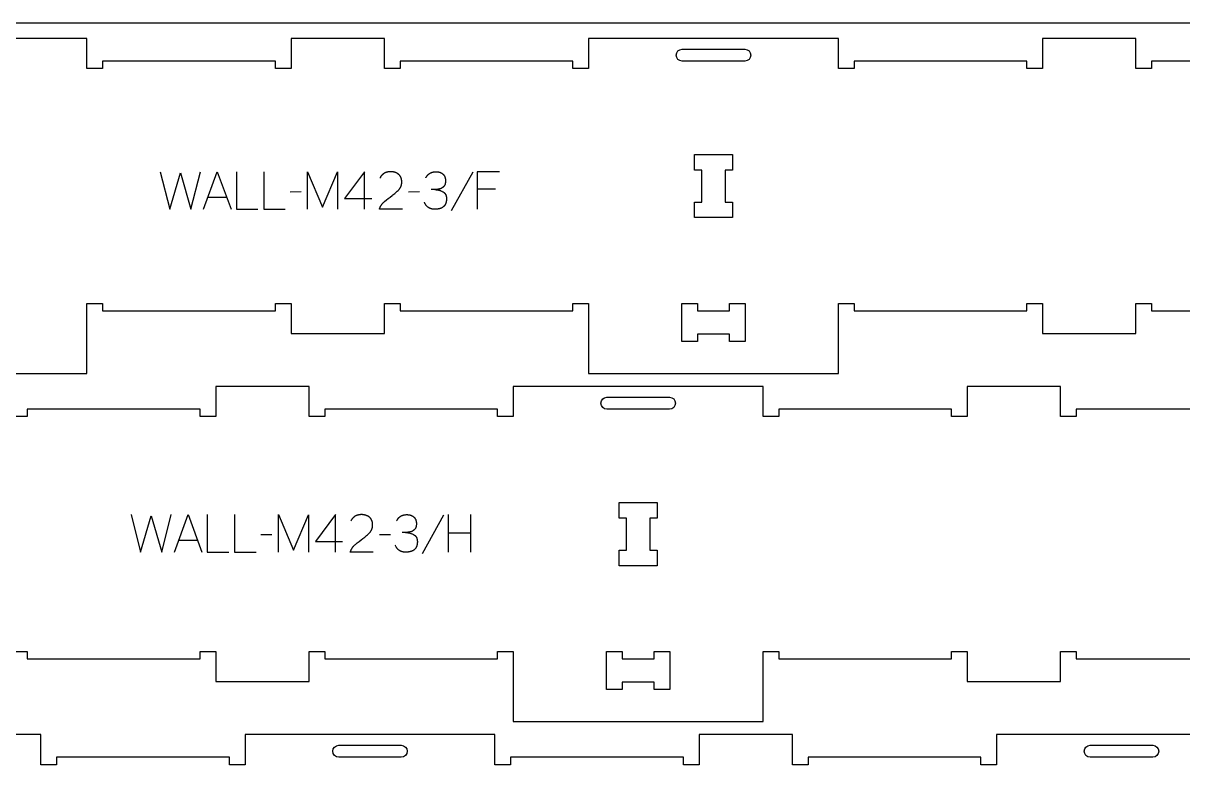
# Model space of a CAD drawing. Extents: x 0 to 4485, y 0 to 10771.
# Drawn here: x 1045 to 1971, y 3639 to 4249 of the extents above; entities that cross this region are included whole.
import ezdxf

# ---------------------------------------------------------------- set-up
doc = ezdxf.new("R2010")
doc.units = 0
for name, color, linetype in [('0_SHEET_SPRUCEPLY_2440X122', 1, 'CONTINUOUS'), ('1_ANYTOOL_1MMDEEP_LABELS_S', 2, 'CONTINUOUS'), ('3_ANYTOOL_CUTTHROUGH_INSID', 4, 'CONTINUOUS'), ('4_ANYTOOL_CUTTHROUGH_OUTSI', 5, 'CONTINUOUS')]:
    doc.layers.add(name, color=color, linetype=linetype)

msp = doc.modelspace()

# ---------------------------------------------------------------- linework, layer by layer
at = {"layer": '0_SHEET_SPRUCEPLY_2440X122'}
msp.add_lwpolyline([(371.7, 4249.42), (371.7, 3029.42), (2811.7, 3029.42), (2811.7, 4249.42)], close=True, dxfattribs=at)
at = {"layer": '1_ANYTOOL_1MMDEEP_LABELS_S', "color": 2}
for points in [[(1154.13, 4130.76), (1161.84, 4100.76), (1170.29, 4129.86), (1178.77, 4100.76), (1186.27, 4130.76)], [(1188.84, 4100.76), (1199.73, 4130.76), (1210.79, 4100.76)], [(1215.07, 4130.76), (1215.07, 4100.76), (1232.17, 4100.76)], [(1236.89, 4130.76), (1236.89, 4100.76), (1253.99, 4100.76)], [(1271.77, 4100.76), (1271.77, 4130.76), (1283.77, 4102.39), (1295.77, 4130.63), (1295.77, 4100.76)], [(1317.33, 4100.76), (1317.37, 4130.8), (1301.34, 4109.42)], [(1347.54, 4100.8), (1329.24, 4100.85), (1329.39, 4101.3), (1329.47, 4101.53), (1329.55, 4101.75), (1329.64, 4101.97), (1329.73, 4102.19), (1329.82, 4102.4), (1329.91, 4102.61), (1330.01, 4102.82), (1330.12, 4103.03), (1330.22, 4103.24), (1330.34, 4103.44), (1330.45, 4103.64), (1330.57, 4103.84), (1330.69, 4104.03), (1330.81, 4104.23), (1330.94, 4104.42), (1331.07, 4104.61), (1331.21, 4104.79), (1331.35, 4104.98), (1331.49, 4105.16), (1331.64, 4105.34), (1331.79, 4105.51), (1331.94, 4105.69), (1332.1, 4105.86), (1332.26, 4106.03), (1332.42, 4106.2), (1332.59, 4106.36), (1332.76, 4106.52), (1332.93, 4106.68), (1333.29, 4107), (1334.77, 4108.22), (1336.26, 4109.4), (1337.77, 4110.56), (1339.29, 4111.69), (1340.05, 4112.25), (1340.78, 4112.82), (1341.49, 4113.4), (1342.18, 4113.98), (1342.85, 4114.58), (1343.49, 4115.18), (1344.11, 4115.79), (1344.71, 4116.4), (1344.86, 4116.56), (1345, 4116.72), (1345.14, 4116.88), (1345.27, 4117.04), (1345.39, 4117.21), (1345.52, 4117.38), (1345.63, 4117.55), (1345.75, 4117.72), (1345.85, 4117.89), (1345.96, 4118.07), (1346.06, 4118.25), (1346.15, 4118.43), (1346.24, 4118.62), (1346.33, 4118.8), (1346.41, 4118.99), (1346.48, 4119.18), (1346.55, 4119.37), (1346.62, 4119.57), (1346.68, 4119.76), (1346.74, 4119.96), (1346.79, 4120.17), (1346.84, 4120.37), (1346.89, 4120.58), (1346.92, 4120.78), (1346.96, 4120.99), (1346.99, 4121.21), (1347.01, 4121.42), (1347.04, 4121.64), (1347.05, 4121.86), (1347.06, 4122.08), (1347.07, 4122.31), (1347.07, 4122.53), (1347.07, 4122.78), (1347.06, 4123.03), (1347.05, 4123.27), (1347.03, 4123.51), (1347.01, 4123.75), (1346.98, 4123.98), (1346.95, 4124.2), (1346.91, 4124.43), (1346.87, 4124.65), (1346.83, 4124.86), (1346.77, 4125.08), (1346.72, 4125.28), (1346.65, 4125.49), (1346.59, 4125.69), (1346.52, 4125.89), (1346.44, 4126.08), (1346.36, 4126.27), (1346.27, 4126.46), (1346.18, 4126.64), (1346.08, 4126.82), (1345.98, 4126.99), (1345.88, 4127.16), (1345.77, 4127.33), (1345.65, 4127.49), (1345.53, 4127.65), (1345.4, 4127.81), (1345.27, 4127.96), (1345.14, 4128.11), (1345, 4128.25), (1344.85, 4128.39), (1344.7, 4128.53), (1344.54, 4128.66), (1344.38, 4128.79), (1344.22, 4128.92), (1344.06, 4129.04), (1343.89, 4129.15), (1343.72, 4129.27), (1343.55, 4129.38), (1343.37, 4129.48), (1343.2, 4129.58), (1343.02, 4129.68), (1342.83, 4129.77), (1342.65, 4129.86), (1342.46, 4129.94), (1342.27, 4130.02), (1342.08, 4130.1), (1341.88, 4130.17), (1341.68, 4130.24), (1341.48, 4130.3), (1341.28, 4130.36), (1341.07, 4130.42), (1340.86, 4130.47), (1340.65, 4130.51), (1340.44, 4130.56), (1340.22, 4130.6), (1340, 4130.63), (1339.78, 4130.66), (1339.56, 4130.69), (1339.33, 4130.71), (1339.1, 4130.73), (1338.87, 4130.74), (1338.63, 4130.75), (1338.16, 4130.76), (1337.79, 4130.76), (1337.43, 4130.74), (1337.08, 4130.72), (1336.73, 4130.68), (1336.39, 4130.64), (1336.06, 4130.58), (1335.73, 4130.52), (1335.41, 4130.44), (1335.1, 4130.36), (1334.94, 4130.31), (1334.79, 4130.26), (1334.64, 4130.21), (1334.49, 4130.16), (1334.34, 4130.1), (1334.19, 4130.04), (1334.05, 4129.98), (1333.9, 4129.92), (1333.76, 4129.85), (1333.62, 4129.79), (1333.48, 4129.71), (1333.35, 4129.64), (1333.21, 4129.57), (1333.08, 4129.49), (1332.95, 4129.41), (1332.82, 4129.32), (1332.69, 4129.24), (1332.56, 4129.15), (1332.44, 4129.06), (1332.31, 4128.96), (1332.19, 4128.87), (1332.07, 4128.77), (1331.95, 4128.67), (1331.83, 4128.57), (1331.72, 4128.46), (1331.61, 4128.35), (1331.49, 4128.24), (1331.38, 4128.13), (1331.27, 4128.01), (1331.17, 4127.89), (1331.06, 4127.77), (1330.96, 4127.65), (1330.75, 4127.4), (1330.56, 4127.13), (1330.37, 4126.86), (1330.18, 4126.57), (1330.01, 4126.28), (1329.84, 4125.98), (1329.67, 4125.66)], [(1366.23, 4125.83), (1366.39, 4126.14), (1366.55, 4126.43), (1366.72, 4126.71), (1366.9, 4126.99), (1367.08, 4127.25), (1367.27, 4127.51), (1367.47, 4127.75), (1367.57, 4127.87), (1367.67, 4127.99), (1367.78, 4128.1), (1367.88, 4128.22), (1367.99, 4128.33), (1368.1, 4128.43), (1368.21, 4128.54), (1368.32, 4128.64), (1368.43, 4128.74), (1368.55, 4128.84), (1368.66, 4128.93), (1368.78, 4129.02), (1368.9, 4129.11), (1369.02, 4129.2), (1369.14, 4129.29), (1369.27, 4129.37), (1369.39, 4129.45), (1369.52, 4129.53), (1369.65, 4129.61), (1369.78, 4129.68), (1369.91, 4129.75), (1370.04, 4129.82), (1370.18, 4129.88), (1370.31, 4129.95), (1370.45, 4130.01), (1370.59, 4130.07), (1370.73, 4130.13), (1370.88, 4130.18), (1371.02, 4130.23), (1371.17, 4130.28), (1371.31, 4130.33), (1371.46, 4130.37), (1371.77, 4130.45), (1372.07, 4130.53), (1372.39, 4130.59), (1372.71, 4130.64), (1373.04, 4130.68), (1373.37, 4130.72), (1373.71, 4130.74), (1374.06, 4130.76), (1374.41, 4130.76), (1374.63, 4130.76), (1374.83, 4130.75), (1375.04, 4130.75), (1375.24, 4130.73), (1375.44, 4130.72), (1375.64, 4130.7), (1375.84, 4130.67), (1376.03, 4130.64), (1376.22, 4130.61), (1376.41, 4130.58), (1376.59, 4130.54), (1376.78, 4130.5), (1376.96, 4130.45), (1377.14, 4130.4), (1377.31, 4130.35), (1377.48, 4130.29), (1377.66, 4130.23), (1377.82, 4130.17), (1377.99, 4130.1), (1378.15, 4130.03), (1378.31, 4129.95), (1378.47, 4129.87), (1378.63, 4129.79), (1378.78, 4129.7), (1378.93, 4129.61), (1379.08, 4129.52), (1379.23, 4129.42), (1379.37, 4129.32), (1379.51, 4129.21), (1379.65, 4129.1), (1379.79, 4128.99), (1379.92, 4128.88), (1380.05, 4128.76), (1380.18, 4128.63), (1380.3, 4128.51), (1380.42, 4128.38), (1380.53, 4128.25), (1380.64, 4128.11), (1380.75, 4127.98), (1380.85, 4127.83), (1380.94, 4127.69), (1381.04, 4127.54), (1381.12, 4127.39), (1381.21, 4127.24), (1381.29, 4127.08), (1381.36, 4126.92), (1381.44, 4126.76), (1381.5, 4126.59), (1381.57, 4126.43), (1381.62, 4126.25), (1381.68, 4126.08), (1381.73, 4125.9), (1381.77, 4125.72), (1381.82, 4125.53), (1381.85, 4125.35), (1381.89, 4125.16), (1381.92, 4124.96), (1381.94, 4124.77), (1381.96, 4124.57), (1381.98, 4124.36), (1381.99, 4124.16), (1382, 4123.95), (1382, 4123.73), (1382, 4123.18), (1381.98, 4122.84), (1381.96, 4122.52), (1381.93, 4122.21), (1381.89, 4121.91), (1381.86, 4121.76), (1381.84, 4121.62), (1381.81, 4121.47), (1381.78, 4121.34), (1381.75, 4121.2), (1381.71, 4121.07), (1381.67, 4120.93), (1381.63, 4120.81), (1381.59, 4120.68), (1381.55, 4120.56), (1381.5, 4120.43), (1381.45, 4120.32), (1381.4, 4120.2), (1381.35, 4120.09), (1381.29, 4119.98), (1381.24, 4119.87), (1381.18, 4119.76), (1381.11, 4119.66), (1381.05, 4119.56), (1380.98, 4119.46), (1380.91, 4119.37), (1380.84, 4119.28), (1380.7, 4119.1), (1380.55, 4118.93), (1380.39, 4118.76), (1380.23, 4118.6), (1380.15, 4118.52), (1380.07, 4118.45), (1379.98, 4118.38), (1379.9, 4118.3), (1379.81, 4118.23), (1379.72, 4118.17), (1379.64, 4118.1), (1379.55, 4118.03), (1379.46, 4117.97), (1379.37, 4117.91), (1379.27, 4117.85), (1379.18, 4117.79), (1379.08, 4117.73), (1378.99, 4117.68), (1378.89, 4117.62), (1378.79, 4117.57), (1378.7, 4117.52), (1378.6, 4117.47), (1378.49, 4117.43), (1378.39, 4117.38), (1378.29, 4117.34), (1378.18, 4117.3), (1377.97, 4117.22), (1377.76, 4117.15), (1377.54, 4117.08), (1377.32, 4117.01), (1377.1, 4116.95), (1376.87, 4116.9), (1376.65, 4116.85), (1376.42, 4116.8), (1376.19, 4116.76), (1375.96, 4116.72), (1375.72, 4116.69), (1375.48, 4116.66), (1375.24, 4116.63), (1375, 4116.61), (1374.76, 4116.6), (1374.51, 4116.58), (1374.26, 4116.58), (1370.56, 4116.53)], [(1403.77, 4130.29), (1386.59, 4099.52)], [(1425.03, 4130.76), (1407.37, 4130.76), (1407.37, 4100.76)], [(1266.63, 4114.65), (1257.84, 4114.56)], [(1361.26, 4114.65), (1352.47, 4114.56)], [(1373.34, 4116.53), (1373.78, 4116.51), (1374.21, 4116.47), (1374.64, 4116.42), (1375.07, 4116.36), (1375.49, 4116.29), (1375.9, 4116.21), (1376.31, 4116.12), (1376.72, 4116.01), (1377.12, 4115.9), (1377.52, 4115.77), (1377.91, 4115.64), (1378.3, 4115.49), (1378.69, 4115.34), (1379.07, 4115.17), (1379.44, 4114.99), (1379.81, 4114.8), (1380, 4114.7), (1380.17, 4114.59), (1380.26, 4114.54), (1380.34, 4114.48), (1380.43, 4114.43), (1380.51, 4114.37), (1380.59, 4114.31), (1380.67, 4114.25), (1380.74, 4114.19), (1380.82, 4114.12), (1380.89, 4114.06), (1380.97, 4114), (1381.04, 4113.93), (1381.11, 4113.86), (1381.18, 4113.79), (1381.24, 4113.72), (1381.31, 4113.65), (1381.37, 4113.58), (1381.44, 4113.51), (1381.5, 4113.43), (1381.56, 4113.36), (1381.62, 4113.28), (1381.67, 4113.2), (1381.73, 4113.12), (1381.78, 4113.04), (1381.84, 4112.96), (1381.89, 4112.87), (1381.94, 4112.79), (1381.99, 4112.7), (1382.03, 4112.62), (1382.08, 4112.53), (1382.12, 4112.44), (1382.16, 4112.35), (1382.21, 4112.26), (1382.25, 4112.17), (1382.28, 4112.07), (1382.36, 4111.88), (1382.42, 4111.68), (1382.48, 4111.48), (1382.54, 4111.28), (1382.59, 4111.07), (1382.63, 4110.85), (1382.67, 4110.63), (1382.7, 4110.4), (1382.73, 4110.17), (1382.75, 4109.94), (1382.76, 4109.7), (1382.77, 4109.45), (1382.77, 4109.2), (1382.77, 4108.93), (1382.76, 4108.65), (1382.75, 4108.38), (1382.73, 4108.12), (1382.71, 4107.86), (1382.68, 4107.61), (1382.65, 4107.36), (1382.62, 4107.11), (1382.58, 4106.87), (1382.53, 4106.64), (1382.48, 4106.41), (1382.42, 4106.19), (1382.36, 4105.97), (1382.3, 4105.75), (1382.23, 4105.54), (1382.15, 4105.34), (1382.07, 4105.14), (1381.99, 4104.94), (1381.9, 4104.75), (1381.8, 4104.57), (1381.7, 4104.39), (1381.6, 4104.21), (1381.49, 4104.04), (1381.37, 4103.88), (1381.25, 4103.72), (1381.13, 4103.56), (1381, 4103.41), (1380.94, 4103.34), (1380.87, 4103.27), (1380.8, 4103.19), (1380.73, 4103.13), (1380.66, 4103.06), (1380.59, 4102.99), (1380.51, 4102.92), (1380.44, 4102.86), (1380.29, 4102.73), (1380.13, 4102.61), (1379.97, 4102.49), (1379.8, 4102.38), (1379.64, 4102.27), (1379.47, 4102.17), (1379.29, 4102.06), (1379.11, 4101.97), (1378.93, 4101.87), (1378.75, 4101.78), (1378.56, 4101.69), (1378.36, 4101.61), (1378.17, 4101.53), (1377.97, 4101.46), (1377.77, 4101.39), (1377.56, 4101.32), (1377.35, 4101.25), (1377.14, 4101.2), (1376.92, 4101.14), (1376.7, 4101.09), (1376.48, 4101.04), (1376.25, 4100.99), (1376.02, 4100.95), (1375.78, 4100.92), (1375.55, 4100.89), (1375.06, 4100.83), (1374.56, 4100.79), (1374.04, 4100.77), (1373.51, 4100.76), (1373.13, 4100.77), (1372.76, 4100.78), (1372.39, 4100.81), (1372.03, 4100.85), (1371.68, 4100.9), (1371.51, 4100.93), (1371.34, 4100.96), (1371.17, 4101), (1371, 4101.03), (1370.84, 4101.08), (1370.68, 4101.12), (1370.51, 4101.16), (1370.36, 4101.21), (1370.2, 4101.26), (1370.04, 4101.32), (1369.89, 4101.38), (1369.74, 4101.44), (1369.59, 4101.5), (1369.44, 4101.56), (1369.3, 4101.63), (1369.15, 4101.7), (1369.01, 4101.78), (1368.87, 4101.85), (1368.73, 4101.93), (1368.6, 4102.01), (1368.46, 4102.1), (1368.33, 4102.19), (1368.2, 4102.28), (1368.07, 4102.37), (1367.94, 4102.47), (1367.82, 4102.57), (1367.7, 4102.67), (1367.58, 4102.77), (1367.46, 4102.88), (1367.34, 4102.99), (1367.23, 4103.1), (1367.11, 4103.22), (1367, 4103.33), (1366.89, 4103.46), (1366.79, 4103.58), (1366.68, 4103.71), (1366.58, 4103.84), (1366.48, 4103.97), (1366.38, 4104.1), (1366.28, 4104.24), (1366.18, 4104.38), (1366.09, 4104.52), (1366, 4104.67), (1365.91, 4104.82), (1365.73, 4105.13), (1365.57, 4105.44), (1365.41, 4105.77), (1365.26, 4106.11), (1365.11, 4106.46)], [(1421.86, 4116.79), (1407.37, 4116.79)], [(1192.31, 4110.32), (1207.23, 4110.32)], [(1301.34, 4109.42), (1323.11, 4109.42)], [(1130.88, 3856.84), (1138.59, 3826.84), (1147.03, 3855.94), (1155.52, 3826.84), (1163.02, 3856.84)], [(1165.59, 3826.84), (1176.48, 3856.84), (1187.53, 3826.84)], [(1191.82, 3856.84), (1191.82, 3826.84), (1208.92, 3826.84)], [(1213.63, 3856.84), (1213.63, 3826.84), (1230.73, 3826.84)], [(1248.52, 3826.84), (1248.52, 3856.84), (1260.52, 3828.47), (1272.52, 3856.71), (1272.52, 3826.84)], [(1294.08, 3826.84), (1294.12, 3856.89), (1278.09, 3835.5)], [(1324.29, 3826.89), (1305.99, 3826.93), (1306.14, 3827.38), (1306.22, 3827.61), (1306.3, 3827.83), (1306.38, 3828.05), (1306.47, 3828.27), (1306.57, 3828.48), (1306.66, 3828.7), (1306.76, 3828.91), (1306.86, 3829.11), (1306.97, 3829.32), (1307.08, 3829.52), (1307.2, 3829.72), (1307.31, 3829.92), (1307.44, 3830.12), (1307.56, 3830.31), (1307.69, 3830.5), (1307.82, 3830.69), (1307.96, 3830.88), (1308.09, 3831.06), (1308.24, 3831.24), (1308.38, 3831.42), (1308.53, 3831.6), (1308.69, 3831.77), (1308.84, 3831.94), (1309, 3832.11), (1309.17, 3832.28), (1309.34, 3832.44), (1309.51, 3832.61), (1309.68, 3832.77), (1310.04, 3833.08), (1311.52, 3834.3), (1313.01, 3835.48), (1314.52, 3836.64), (1316.04, 3837.77), (1316.8, 3838.33), (1317.53, 3838.9), (1318.24, 3839.48), (1318.93, 3840.06), (1319.59, 3840.66), (1320.24, 3841.26), (1320.86, 3841.87), (1321.46, 3842.49), (1321.61, 3842.64), (1321.75, 3842.8), (1321.88, 3842.96), (1322.01, 3843.13), (1322.14, 3843.29), (1322.26, 3843.46), (1322.38, 3843.63), (1322.49, 3843.8), (1322.6, 3843.98), (1322.7, 3844.15), (1322.8, 3844.33), (1322.9, 3844.51), (1322.99, 3844.7), (1323.07, 3844.88), (1323.15, 3845.07), (1323.23, 3845.26), (1323.3, 3845.45), (1323.37, 3845.65), (1323.43, 3845.85), (1323.49, 3846.05), (1323.54, 3846.25), (1323.59, 3846.45), (1323.63, 3846.66), (1323.67, 3846.87), (1323.71, 3847.08), (1323.74, 3847.29), (1323.76, 3847.5), (1323.78, 3847.72), (1323.8, 3847.94), (1323.81, 3848.16), (1323.82, 3848.39), (1323.82, 3848.61), (1323.82, 3848.86), (1323.81, 3849.11), (1323.8, 3849.35), (1323.78, 3849.59), (1323.76, 3849.83), (1323.73, 3850.06), (1323.7, 3850.28), (1323.66, 3850.51), (1323.62, 3850.73), (1323.57, 3850.94), (1323.52, 3851.16), (1323.46, 3851.36), (1323.4, 3851.57), (1323.34, 3851.77), (1323.26, 3851.97), (1323.19, 3852.16), (1323.11, 3852.35), (1323.02, 3852.54), (1322.93, 3852.72), (1322.83, 3852.9), (1322.73, 3853.07), (1322.62, 3853.24), (1322.51, 3853.41), (1322.4, 3853.57), (1322.28, 3853.73), (1322.15, 3853.89), (1322.02, 3854.04), (1321.88, 3854.19), (1321.74, 3854.33), (1321.6, 3854.47), (1321.45, 3854.61), (1321.29, 3854.74), (1321.13, 3854.87), (1320.97, 3855), (1320.8, 3855.12), (1320.64, 3855.24), (1320.47, 3855.35), (1320.3, 3855.46), (1320.12, 3855.56), (1319.94, 3855.66), (1319.76, 3855.76), (1319.58, 3855.85), (1319.4, 3855.94), (1319.21, 3856.02), (1319.02, 3856.1), (1318.82, 3856.18), (1318.63, 3856.25), (1318.43, 3856.32), (1318.23, 3856.38), (1318.03, 3856.44), (1317.82, 3856.5), (1317.61, 3856.55), (1317.4, 3856.6), (1317.19, 3856.64), (1316.97, 3856.68), (1316.75, 3856.71), (1316.53, 3856.74), (1316.3, 3856.77), (1316.08, 3856.79), (1315.85, 3856.81), (1315.62, 3856.82), (1315.38, 3856.84), (1314.9, 3856.84), (1314.54, 3856.84), (1314.18, 3856.82), (1313.83, 3856.8), (1313.48, 3856.76), (1313.14, 3856.72), (1312.8, 3856.66), (1312.48, 3856.6), (1312.16, 3856.52), (1311.84, 3856.44), (1311.69, 3856.39), (1311.53, 3856.35), (1311.38, 3856.29), (1311.23, 3856.24), (1311.09, 3856.18), (1310.94, 3856.13), (1310.79, 3856.07), (1310.65, 3856), (1310.51, 3855.94), (1310.37, 3855.87), (1310.23, 3855.8), (1310.09, 3855.72), (1309.96, 3855.65), (1309.83, 3855.57), (1309.69, 3855.49), (1309.56, 3855.4), (1309.44, 3855.32), (1309.31, 3855.23), (1309.18, 3855.14), (1309.06, 3855.05), (1308.94, 3854.95), (1308.82, 3854.85), (1308.7, 3854.75), (1308.58, 3854.65), (1308.47, 3854.54), (1308.35, 3854.43), (1308.24, 3854.32), (1308.13, 3854.21), (1308.02, 3854.09), (1307.91, 3853.97), (1307.81, 3853.85), (1307.7, 3853.73), (1307.5, 3853.48), (1307.3, 3853.21), (1307.11, 3852.94), (1306.93, 3852.65), (1306.75, 3852.36), (1306.58, 3852.06), (1306.42, 3851.74)], [(1342.98, 3851.91), (1343.13, 3852.22), (1343.3, 3852.51), (1343.47, 3852.8), (1343.65, 3853.07), (1343.83, 3853.33), (1344.02, 3853.59), (1344.22, 3853.84), (1344.32, 3853.95), (1344.42, 3854.07), (1344.52, 3854.19), (1344.63, 3854.3), (1344.74, 3854.41), (1344.84, 3854.51), (1344.95, 3854.62), (1345.06, 3854.72), (1345.18, 3854.82), (1345.29, 3854.92), (1345.41, 3855.01), (1345.53, 3855.11), (1345.65, 3855.2), (1345.77, 3855.28), (1345.89, 3855.37), (1346.01, 3855.45), (1346.14, 3855.53), (1346.27, 3855.61), (1346.39, 3855.69), (1346.52, 3855.76), (1346.66, 3855.83), (1346.79, 3855.9), (1346.92, 3855.97), (1347.06, 3856.03), (1347.2, 3856.09), (1347.34, 3856.15), (1347.48, 3856.21), (1347.62, 3856.26), (1347.77, 3856.31), (1347.91, 3856.36), (1348.06, 3856.41), (1348.21, 3856.45), (1348.51, 3856.54), (1348.82, 3856.61), (1349.14, 3856.67), (1349.46, 3856.72), (1349.79, 3856.77), (1350.12, 3856.8), (1350.46, 3856.82), (1350.81, 3856.84), (1351.16, 3856.84), (1351.37, 3856.84), (1351.58, 3856.84), (1351.79, 3856.83), (1351.99, 3856.81), (1352.19, 3856.8), (1352.39, 3856.78), (1352.58, 3856.75), (1352.78, 3856.73), (1352.97, 3856.69), (1353.15, 3856.66), (1353.34, 3856.62), (1353.52, 3856.58), (1353.7, 3856.53), (1353.88, 3856.48), (1354.06, 3856.43), (1354.23, 3856.37), (1354.4, 3856.31), (1354.57, 3856.25), (1354.74, 3856.18), (1354.9, 3856.11), (1355.06, 3856.03), (1355.22, 3855.95), (1355.38, 3855.87), (1355.53, 3855.78), (1355.68, 3855.69), (1355.83, 3855.6), (1355.98, 3855.5), (1356.12, 3855.4), (1356.26, 3855.29), (1356.4, 3855.19), (1356.54, 3855.07), (1356.67, 3854.96), (1356.8, 3854.84), (1356.93, 3854.72), (1357.05, 3854.59), (1357.17, 3854.46), (1357.28, 3854.33), (1357.39, 3854.19), (1357.49, 3854.06), (1357.59, 3853.92), (1357.69, 3853.77), (1357.78, 3853.62), (1357.87, 3853.47), (1357.96, 3853.32), (1358.04, 3853.16), (1358.11, 3853), (1358.18, 3852.84), (1358.25, 3852.68), (1358.31, 3852.51), (1358.37, 3852.33), (1358.43, 3852.16), (1358.48, 3851.98), (1358.52, 3851.8), (1358.56, 3851.62), (1358.6, 3851.43), (1358.63, 3851.24), (1358.66, 3851.04), (1358.69, 3850.85), (1358.71, 3850.65), (1358.72, 3850.44), (1358.74, 3850.24), (1358.74, 3850.03), (1358.75, 3849.82), (1358.74, 3849.26), (1358.73, 3848.92), (1358.71, 3848.6), (1358.68, 3848.29), (1358.63, 3847.99), (1358.61, 3847.84), (1358.58, 3847.7), (1358.56, 3847.56), (1358.53, 3847.42), (1358.49, 3847.28), (1358.46, 3847.15), (1358.42, 3847.02), (1358.38, 3846.89), (1358.34, 3846.76), (1358.3, 3846.64), (1358.25, 3846.52), (1358.2, 3846.4), (1358.15, 3846.28), (1358.1, 3846.17), (1358.04, 3846.06), (1357.98, 3845.95), (1357.92, 3845.85), (1357.86, 3845.74), (1357.8, 3845.64), (1357.73, 3845.54), (1357.66, 3845.45), (1357.59, 3845.36), (1357.44, 3845.18), (1357.29, 3845.01), (1357.14, 3844.84), (1356.98, 3844.68), (1356.9, 3844.61), (1356.81, 3844.53), (1356.73, 3844.46), (1356.64, 3844.39), (1356.56, 3844.32), (1356.47, 3844.25), (1356.38, 3844.18), (1356.29, 3844.11), (1356.2, 3844.05), (1356.11, 3843.99), (1356.02, 3843.93), (1355.93, 3843.87), (1355.83, 3843.81), (1355.74, 3843.76), (1355.64, 3843.71), (1355.54, 3843.65), (1355.44, 3843.6), (1355.34, 3843.56), (1355.24, 3843.51), (1355.14, 3843.46), (1355.04, 3843.42), (1354.93, 3843.38), (1354.72, 3843.3), (1354.5, 3843.23), (1354.29, 3843.16), (1354.07, 3843.1), (1353.84, 3843.04), (1353.62, 3842.98), (1353.39, 3842.93), (1353.17, 3842.88), (1352.94, 3842.84), (1352.7, 3842.8), (1352.47, 3842.77), (1352.23, 3842.74), (1351.99, 3842.71), (1351.75, 3842.69), (1351.51, 3842.68), (1351.26, 3842.67), (1351.01, 3842.66), (1347.3, 3842.61)], [(1380.52, 3856.37), (1363.33, 3825.6)], [(1383.99, 3856.84), (1383.99, 3826.84)], [(1402.29, 3826.84), (1402.29, 3856.84)], [(1350.09, 3842.61), (1350.53, 3842.59), (1350.96, 3842.55), (1351.39, 3842.5), (1351.81, 3842.44), (1352.23, 3842.37), (1352.65, 3842.29), (1353.06, 3842.2), (1353.47, 3842.1), (1353.87, 3841.98), (1354.27, 3841.86), (1354.66, 3841.72), (1355.05, 3841.57), (1355.43, 3841.42), (1355.81, 3841.25), (1356.19, 3841.07), (1356.56, 3840.88), (1356.74, 3840.78), (1356.92, 3840.67), (1357.01, 3840.62), (1357.09, 3840.56), (1357.17, 3840.51), (1357.25, 3840.45), (1357.34, 3840.39), (1357.41, 3840.33), (1357.49, 3840.27), (1357.57, 3840.21), (1357.64, 3840.14), (1357.71, 3840.08), (1357.79, 3840.01), (1357.86, 3839.94), (1357.92, 3839.87), (1357.99, 3839.8), (1358.06, 3839.73), (1358.12, 3839.66), (1358.18, 3839.59), (1358.25, 3839.51), (1358.31, 3839.44), (1358.36, 3839.36), (1358.42, 3839.28), (1358.48, 3839.2), (1358.53, 3839.12), (1358.58, 3839.04), (1358.63, 3838.96), (1358.68, 3838.87), (1358.73, 3838.79), (1358.78, 3838.7), (1358.83, 3838.61), (1358.87, 3838.52), (1358.91, 3838.43), (1358.95, 3838.34), (1358.99, 3838.25), (1359.03, 3838.15), (1359.1, 3837.96), (1359.17, 3837.76), (1359.23, 3837.56), (1359.29, 3837.36), (1359.33, 3837.15), (1359.38, 3836.93), (1359.42, 3836.71), (1359.45, 3836.48), (1359.47, 3836.25), (1359.49, 3836.02), (1359.51, 3835.78), (1359.52, 3835.54), (1359.52, 3835.29), (1359.52, 3835.01), (1359.51, 3834.73), (1359.5, 3834.46), (1359.48, 3834.2), (1359.46, 3833.94), (1359.43, 3833.69), (1359.4, 3833.44), (1359.36, 3833.19), (1359.32, 3832.95), (1359.28, 3832.72), (1359.23, 3832.49), (1359.17, 3832.27), (1359.11, 3832.05), (1359.04, 3831.83), (1358.97, 3831.62), (1358.9, 3831.42), (1358.82, 3831.22), (1358.73, 3831.02), (1358.64, 3830.83), (1358.55, 3830.65), (1358.45, 3830.47), (1358.34, 3830.29), (1358.23, 3830.12), (1358.12, 3829.96), (1358, 3829.8), (1357.88, 3829.64), (1357.75, 3829.49), (1357.68, 3829.42), (1357.62, 3829.35), (1357.55, 3829.28), (1357.48, 3829.21), (1357.41, 3829.14), (1357.33, 3829.07), (1357.26, 3829.01), (1357.19, 3828.94), (1357.03, 3828.81), (1356.88, 3828.69), (1356.72, 3828.58), (1356.55, 3828.46), (1356.38, 3828.35), (1356.21, 3828.25), (1356.04, 3828.14), (1355.86, 3828.05), (1355.68, 3827.95), (1355.49, 3827.86), (1355.3, 3827.78), (1355.11, 3827.69), (1354.92, 3827.61), (1354.72, 3827.54), (1354.51, 3827.47), (1354.31, 3827.4), (1354.1, 3827.34), (1353.88, 3827.28), (1353.67, 3827.22), (1353.45, 3827.17), (1353.22, 3827.12), (1353, 3827.08), (1352.76, 3827.04), (1352.53, 3827), (1352.29, 3826.97), (1351.81, 3826.91), (1351.31, 3826.87), (1350.79, 3826.85), (1350.26, 3826.84), (1349.88, 3826.85), (1349.51, 3826.87), (1349.14, 3826.89), (1348.78, 3826.93), (1348.43, 3826.98), (1348.26, 3827.01), (1348.09, 3827.04), (1347.92, 3827.08), (1347.75, 3827.12), (1347.59, 3827.16), (1347.42, 3827.2), (1347.26, 3827.25), (1347.1, 3827.29), (1346.95, 3827.35), (1346.79, 3827.4), (1346.64, 3827.46), (1346.48, 3827.52), (1346.34, 3827.58), (1346.19, 3827.64), (1346.04, 3827.71), (1345.9, 3827.78), (1345.76, 3827.86), (1345.62, 3827.93), (1345.48, 3828.01), (1345.34, 3828.1), (1345.21, 3828.18), (1345.08, 3828.27), (1344.95, 3828.36), (1344.82, 3828.45), (1344.69, 3828.55), (1344.57, 3828.65), (1344.44, 3828.75), (1344.32, 3828.85), (1344.2, 3828.96), (1344.09, 3829.07), (1343.97, 3829.18), (1343.86, 3829.3), (1343.75, 3829.42), (1343.64, 3829.54), (1343.53, 3829.66), (1343.43, 3829.79), (1343.32, 3829.92), (1343.22, 3830.05), (1343.12, 3830.18), (1343.03, 3830.32), (1342.93, 3830.46), (1342.84, 3830.61), (1342.74, 3830.75), (1342.65, 3830.9), (1342.48, 3831.21), (1342.31, 3831.52), (1342.16, 3831.85), (1342.01, 3832.19), (1341.86, 3832.54)], [(1169.06, 3836.4), (1183.98, 3836.4)], [(1243.38, 3840.73), (1234.59, 3840.64)], [(1278.09, 3835.5), (1299.86, 3835.5)], [(1338, 3840.73), (1329.22, 3840.64)], [(1402.29, 3842.14), (1383.99, 3842.14)]]:
    msp.add_lwpolyline(points, dxfattribs=at)
at = {"layer": '3_ANYTOOL_CUTTHROUGH_INSID', "color": 4}
for points in [[(1570.97, 4228.61), (1620.97, 4228.61, -1), (1620.97, 4219.11), (1570.97, 4219.11, -1)], [(1510.84, 3950.61), (1560.84, 3950.61, -1), (1560.84, 3941.11), (1510.84, 3941.11, -1)], [(1296.7, 3672.61), (1346.7, 3672.61, -1), (1346.7, 3663.11), (1296.7, 3663.11, -1)], [(1896.7, 3672.61), (1946.7, 3672.61, -1), (1946.7, 3663.11), (1896.7, 3663.11, -1)]]:
    msp.add_lwpolyline(points, format="xyb", close=True, dxfattribs=at)
for points in [[(1586.72, 4106.57), (1586.72, 4132.07), (1580.72, 4132.07), (1580.72, 4144.57), (1611.22, 4144.57), (1611.22, 4132.07), (1605.22, 4132.07), (1605.22, 4106.57), (1611.22, 4106.57), (1611.22, 4094.07), (1580.72, 4094.07), (1580.72, 4106.57)], [(1608.72, 4001.11), (1583.22, 4001.11), (1583.22, 3995.11), (1570.72, 3995.11), (1570.72, 4025.61), (1583.22, 4025.61), (1583.22, 4019.61), (1608.72, 4019.61), (1608.72, 4025.61), (1621.22, 4025.61), (1621.22, 3995.11), (1608.72, 3995.11)], [(1526.59, 3828.57), (1526.59, 3854.07), (1520.59, 3854.07), (1520.59, 3866.57), (1551.09, 3866.57), (1551.09, 3854.07), (1545.09, 3854.07), (1545.09, 3828.57), (1551.09, 3828.57), (1551.09, 3816.07), (1520.59, 3816.07), (1520.59, 3828.57)], [(1548.59, 3723.11), (1523.09, 3723.11), (1523.09, 3717.11), (1510.59, 3717.11), (1510.59, 3747.61), (1523.09, 3747.61), (1523.09, 3741.61), (1548.59, 3741.61), (1548.59, 3747.61), (1561.09, 3747.61), (1561.09, 3717.11), (1548.59, 3717.11)]]:
    msp.add_lwpolyline(points, close=True, dxfattribs=at)
at = {"layer": '4_ANYTOOL_CUTTHROUGH_OUTSI', "color": 5}
for points in [[(2083.72, 4219.11), (1945.72, 4219.11), (1945.72, 4213.11), (1933.22, 4213.11), (1933.22, 4237.11), (1858.72, 4237.11), (1858.72, 4213.11), (1846.22, 4213.11), (1846.22, 4219.11), (1708.22, 4219.11), (1708.22, 4213.11), (1695.72, 4213.11), (1695.72, 4237.11), (1496.22, 4237.11), (1496.22, 4213.11), (1483.72, 4213.11), (1483.72, 4219.11), (1345.72, 4219.11), (1345.72, 4213.11), (1333.22, 4213.11), (1333.22, 4237.11), (1258.72, 4237.11), (1258.72, 4213.11), (1246.22, 4213.11), (1246.22, 4219.11), (1108.22, 4219.11), (1108.22, 4213.11), (1095.72, 4213.11), (1095.72, 4237.11), (896.22, 4237.11)], [(896.22, 3969.61), (1095.72, 3969.61), (1095.72, 4025.61), (1108.22, 4025.61), (1108.22, 4019.61), (1246.22, 4019.61), (1246.22, 4025.61), (1258.72, 4025.61), (1258.72, 4001.61), (1333.22, 4001.61), (1333.22, 4025.61), (1345.72, 4025.61), (1345.72, 4019.61), (1483.72, 4019.61), (1483.72, 4025.61), (1495.97, 4025.61), (1496.22, 4025.61), (1496.22, 3969.61), (1695.72, 3969.61), (1695.72, 4025.61), (1708.22, 4025.61), (1708.22, 4019.61), (1846.22, 4019.61), (1846.22, 4025.61), (1858.72, 4025.61), (1858.72, 4001.61), (1933.22, 4001.61), (1933.22, 4025.61), (1945.72, 4025.61), (1945.72, 4019.61), (2083.72, 4019.61)], [(2023.59, 3941.11), (1885.59, 3941.11), (1885.59, 3935.11), (1873.09, 3935.11), (1873.09, 3959.11), (1798.59, 3959.11), (1798.59, 3935.11), (1786.09, 3935.11), (1786.09, 3941.11), (1648.09, 3941.11), (1648.09, 3935.11), (1635.59, 3935.11), (1635.59, 3959.11), (1436.09, 3959.11), (1436.09, 3935.11), (1423.59, 3935.11), (1423.59, 3941.11), (1285.59, 3941.11), (1285.59, 3935.11), (1273.09, 3935.11), (1273.09, 3959.11), (1198.59, 3959.11), (1198.59, 3935.11), (1186.09, 3935.11), (1186.09, 3941.11), (1048.09, 3941.11), (1048.09, 3935.11), (1035.59, 3935.11)], [(1035.84, 3747.61), (1047.84, 3747.61), (1048.09, 3747.61), (1048.09, 3741.61), (1186.09, 3741.61), (1186.09, 3747.61), (1198.59, 3747.61), (1198.59, 3723.61), (1273.09, 3723.61), (1273.09, 3747.61), (1285.59, 3747.61), (1285.59, 3741.61), (1423.59, 3741.61), (1423.59, 3747.61), (1423.84, 3747.61), (1435.84, 3747.61), (1436.09, 3747.61), (1436.09, 3691.61), (1635.59, 3691.61), (1635.59, 3747.61), (1635.84, 3747.61), (1647.84, 3747.61), (1648.09, 3747.61), (1648.09, 3741.61), (1786.09, 3741.61), (1786.09, 3747.61), (1798.59, 3747.61), (1798.59, 3723.61), (1873.09, 3723.61), (1873.09, 3747.61), (1885.59, 3747.61), (1885.59, 3741.61), (2023.59, 3741.61)], [(2021.45, 3681.11), (1821.95, 3681.11), (1821.95, 3657.11), (1821.7, 3657.11), (1809.7, 3657.11), (1809.45, 3657.11), (1809.45, 3663.11), (1671.45, 3663.11), (1671.45, 3657.11), (1658.95, 3657.11), (1658.95, 3681.11), (1584.45, 3681.11), (1584.45, 3657.11), (1571.95, 3657.11), (1571.95, 3663.11), (1433.95, 3663.11), (1433.95, 3657.11), (1433.7, 3657.11), (1421.7, 3657.11), (1421.45, 3657.11), (1421.45, 3681.11), (1221.95, 3681.11), (1221.95, 3657.11), (1221.7, 3657.11), (1209.7, 3657.11), (1209.45, 3657.11), (1209.45, 3663.11), (1071.45, 3663.11), (1071.45, 3657.11), (1058.95, 3657.11), (1058.95, 3681.11), (984.45, 3681.11)]]:
    msp.add_lwpolyline(points, dxfattribs=at)

doc.saveas('drawing.dxf')
